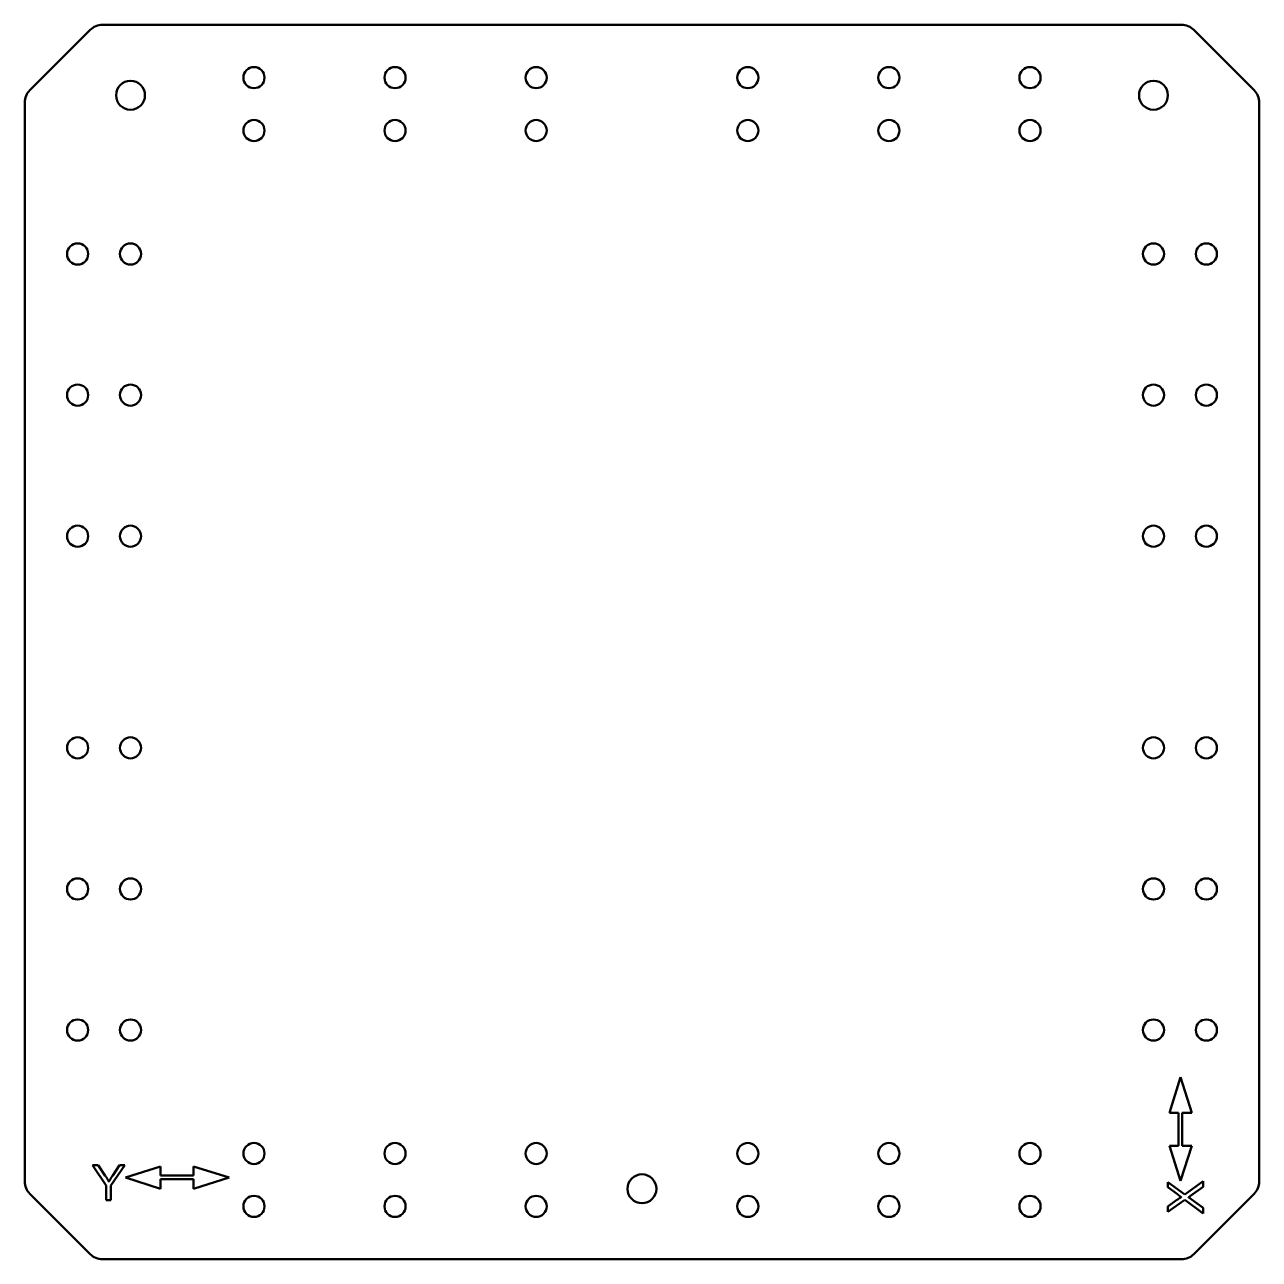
# Model space of a CAD drawing. Header units: millimetres. Extents: x -52 to 298, y -78 to 272.
import ezdxf

# ---------------------------------------------------------------- set-up
doc = ezdxf.new("R2010")
doc.units = ezdxf.units.MM
doc.layers.add('Visible (ISO)', color=7, linetype='Continuous', lineweight=50)

msp = doc.modelspace()

# ---------------------------------------------------------------- linework, layer by layer
at = {"layer": 'Visible (ISO)'}
for p, q in [((-50.94, 252.98), (-33.87, 270.05)), ((-30.33, 271.51), (275.52, 271.51)), ((279.06, 270.05), (296.13, 252.98)), ((-52.41, -56.42), (-52.41, 249.44)), ((297.59, 249.44), (297.59, -56.42)), ((272.11, -36.95), (275.21, -26.82)), ((275.21, -26.82), (278.47, -36.95)), ((274.67, -36.95), (272.11, -36.95)), ((274.67, -46.3), (274.67, -36.95)), ((275.76, -36.95), (275.76, -46.3)), ((278.47, -36.95), (275.76, -36.95)), ((272.11, -46.3), (274.67, -46.3)), ((275.21, -56.24), (272.11, -46.3)), ((278.47, -46.3), (275.21, -56.24)), ((275.76, -46.3), (278.47, -46.3)), ((-33.14, -51.76), (-31.54, -51.76)), ((-29.29, -57.52), (-33.14, -51.76)), ((-31.54, -51.76), (-29.56, -54.78)), ((-23.97, -51.76), (-27.96, -57.52)), ((-27.45, -54.7), (-25.51, -51.76)), ((-25.51, -51.76), (-23.97, -51.76)), ((-23.85, -55.27), (-13.91, -52.16)), ((-13.91, -52.16), (-13.91, -54.73)), ((-4.55, -52.16), (5.57, -55.27)), ((-4.55, -54.73), (-4.55, -52.16)), ((-13.91, -58.53), (-23.85, -55.27)), ((-13.91, -54.73), (-4.55, -54.73)), ((-13.91, -55.81), (-13.91, -58.53)), ((-4.55, -55.81), (-13.91, -55.81)), ((5.57, -55.27), (-4.55, -58.53)), ((-4.55, -58.53), (-4.55, -55.81)), ((-29.29, -61.76), (-29.29, -57.52)), ((-27.96, -57.52), (-27.96, -61.76)), ((271.7, -56.62), (276.46, -60.08)), ((271.7, -58.06), (271.7, -56.62)), ((274.36, -60.05), (271.7, -58.06)), ((276.46, -60.08), (281.7, -56.34)), ((281.7, -57.97), (278.13, -60.5)), ((281.7, -56.34), (281.7, -57.97)), ((-33.87, -77.02), (-50.94, -59.95)), ((-27.96, -61.76), (-29.29, -61.76)), ((271.7, -63.48), (274.26, -61.65)), ((276.52, -61.65), (271.7, -65.05)), ((281.7, -65.51), (276.52, -61.65)), ((278.23, -61.39), (281.7, -63.92)), ((296.13, -59.95), (279.06, -77.02)), ((271.7, -65.05), (271.7, -63.48)), ((281.7, -63.92), (281.7, -65.51)), ((275.52, -78.49), (-30.33, -78.49))]:
    msp.add_line(p, q, dxfattribs=at)
at = {"layer": 'Visible (ISO)', "flags": 128}
for points in [[(-29.56, -54.78), (-29.52, -54.85), (-29.47, -54.92), (-29.42, -54.99), (-29.38, -55.06), (-29.33, -55.13), (-29.29, -55.2), (-29.24, -55.27), (-29.2, -55.34), (-29.16, -55.41), (-29.11, -55.48), (-29.07, -55.55), (-29.03, -55.62), (-28.99, -55.69), (-28.94, -55.76), (-28.9, -55.83), (-28.86, -55.9), (-28.82, -55.97), (-28.78, -56.04), (-28.74, -56.11), (-28.7, -56.19), (-28.66, -56.26), (-28.62, -56.33), (-28.58, -56.4), (-28.54, -56.47)], [(-28.54, -56.47), (-28.5, -56.4), (-28.46, -56.34), (-28.42, -56.27), (-28.38, -56.2), (-28.34, -56.13), (-28.3, -56.06), (-28.26, -55.99), (-28.22, -55.92), (-28.18, -55.85), (-28.13, -55.78), (-28.09, -55.71), (-28.04, -55.64), (-28, -55.56), (-27.95, -55.49), (-27.9, -55.41), (-27.86, -55.33), (-27.81, -55.26), (-27.76, -55.18), (-27.71, -55.1), (-27.66, -55.02), (-27.61, -54.94), (-27.56, -54.86), (-27.5, -54.78), (-27.45, -54.7)], [(274.26, -61.65), (274.33, -61.61), (274.39, -61.56), (274.45, -61.52), (274.52, -61.47), (274.58, -61.43), (274.64, -61.39), (274.69, -61.35), (274.75, -61.31), (274.81, -61.27), (274.86, -61.24), (274.91, -61.2), (274.97, -61.17), (275.02, -61.14), (275.07, -61.1), (275.11, -61.07), (275.16, -61.05), (275.21, -61.02), (275.25, -60.99), (275.29, -60.96), (275.33, -60.94), (275.38, -60.92), (275.41, -60.9), (275.45, -60.87), (275.49, -60.85)], [(275.49, -60.85), (275.44, -60.83), (275.4, -60.8), (275.36, -60.77), (275.31, -60.74), (275.26, -60.71), (275.22, -60.68), (275.17, -60.65), (275.13, -60.62), (275.08, -60.58), (275.03, -60.55), (274.99, -60.52), (274.94, -60.49), (274.89, -60.45), (274.85, -60.42), (274.8, -60.38), (274.75, -60.35), (274.7, -60.31), (274.65, -60.28), (274.61, -60.24), (274.56, -60.21), (274.51, -60.17), (274.46, -60.13), (274.41, -60.09), (274.36, -60.05)], [(278.13, -60.5), (278.11, -60.51), (278.08, -60.53), (278.06, -60.55), (278.03, -60.57), (278.01, -60.58), (277.98, -60.6), (277.96, -60.62), (277.93, -60.64), (277.9, -60.66), (277.88, -60.67), (277.85, -60.69), (277.83, -60.71), (277.8, -60.73), (277.78, -60.74), (277.75, -60.76), (277.72, -60.78), (277.7, -60.79), (277.67, -60.81), (277.65, -60.83), (277.62, -60.85), (277.59, -60.86), (277.57, -60.88), (277.54, -60.9), (277.52, -60.92)], [(277.52, -60.92), (277.56, -60.94), (277.6, -60.97), (277.64, -60.99), (277.68, -61.02), (277.72, -61.04), (277.75, -61.07), (277.79, -61.09), (277.82, -61.11), (277.86, -61.14), (277.89, -61.16), (277.92, -61.18), (277.95, -61.2), (277.98, -61.22), (278.01, -61.24), (278.04, -61.25), (278.06, -61.27), (278.09, -61.29), (278.11, -61.3), (278.13, -61.32), (278.16, -61.33), (278.18, -61.35), (278.2, -61.36), (278.22, -61.38), (278.23, -61.39)]]:
    msp.add_lwpolyline(points, dxfattribs=at)
at = {"layer": 'Visible (ISO)'}
for centre, radius in [((12.59, 256.51), 3), ((52.59, 256.51), 3), ((92.59, 256.51), 3), ((152.59, 256.51), 3), ((192.59, 256.51), 3), ((232.59, 256.51), 3), ((-22.41, 251.51), 4.1), ((267.59, 251.51), 4.1), ((12.59, 241.51), 3), ((52.59, 241.51), 3), ((92.59, 241.51), 3), ((152.59, 241.51), 3), ((192.59, 241.51), 3), ((232.59, 241.51), 3), ((-37.41, 206.51), 3), ((-22.41, 206.51), 3), ((267.59, 206.51), 3), ((282.59, 206.51), 3), ((-37.41, 166.51), 3), ((-22.41, 166.51), 3), ((267.59, 166.51), 3), ((282.59, 166.51), 3), ((-37.41, 126.51), 3), ((-22.41, 126.51), 3), ((267.59, 126.51), 3), ((282.59, 126.51), 3), ((-37.41, 66.51), 3), ((-22.41, 66.51), 3), ((267.59, 66.51), 3), ((282.59, 66.51), 3), ((-37.41, 26.51), 3), ((-22.41, 26.51), 3), ((267.59, 26.51), 3), ((282.59, 26.51), 3), ((-37.41, -13.49), 3), ((-22.41, -13.49), 3), ((267.59, -13.49), 3), ((282.59, -13.49), 3), ((12.59, -48.49), 3), ((52.59, -48.49), 3), ((92.59, -48.49), 3), ((152.59, -48.49), 3), ((192.59, -48.49), 3), ((232.59, -48.49), 3), ((122.59, -58.49), 4.1), ((12.59, -63.49), 3), ((52.59, -63.49), 3), ((92.59, -63.49), 3), ((152.59, -63.49), 3), ((192.59, -63.49), 3), ((232.59, -63.49), 3)]:
    msp.add_circle(centre, radius, dxfattribs=at)
for centre, start, end in [((-30.33, 266.51), 90, 135), ((275.52, 266.51), 45, 90), ((-47.41, 249.44), 135, 180), ((292.59, 249.44), 0, 45), ((-47.41, -56.42), 180, 225), ((292.59, -56.42), 315, 0), ((-30.33, -73.49), 225, 270), ((275.52, -73.49), 270, 315)]:
    msp.add_arc(centre, 5, start, end, dxfattribs=at)

doc.saveas('drawing.dxf')
